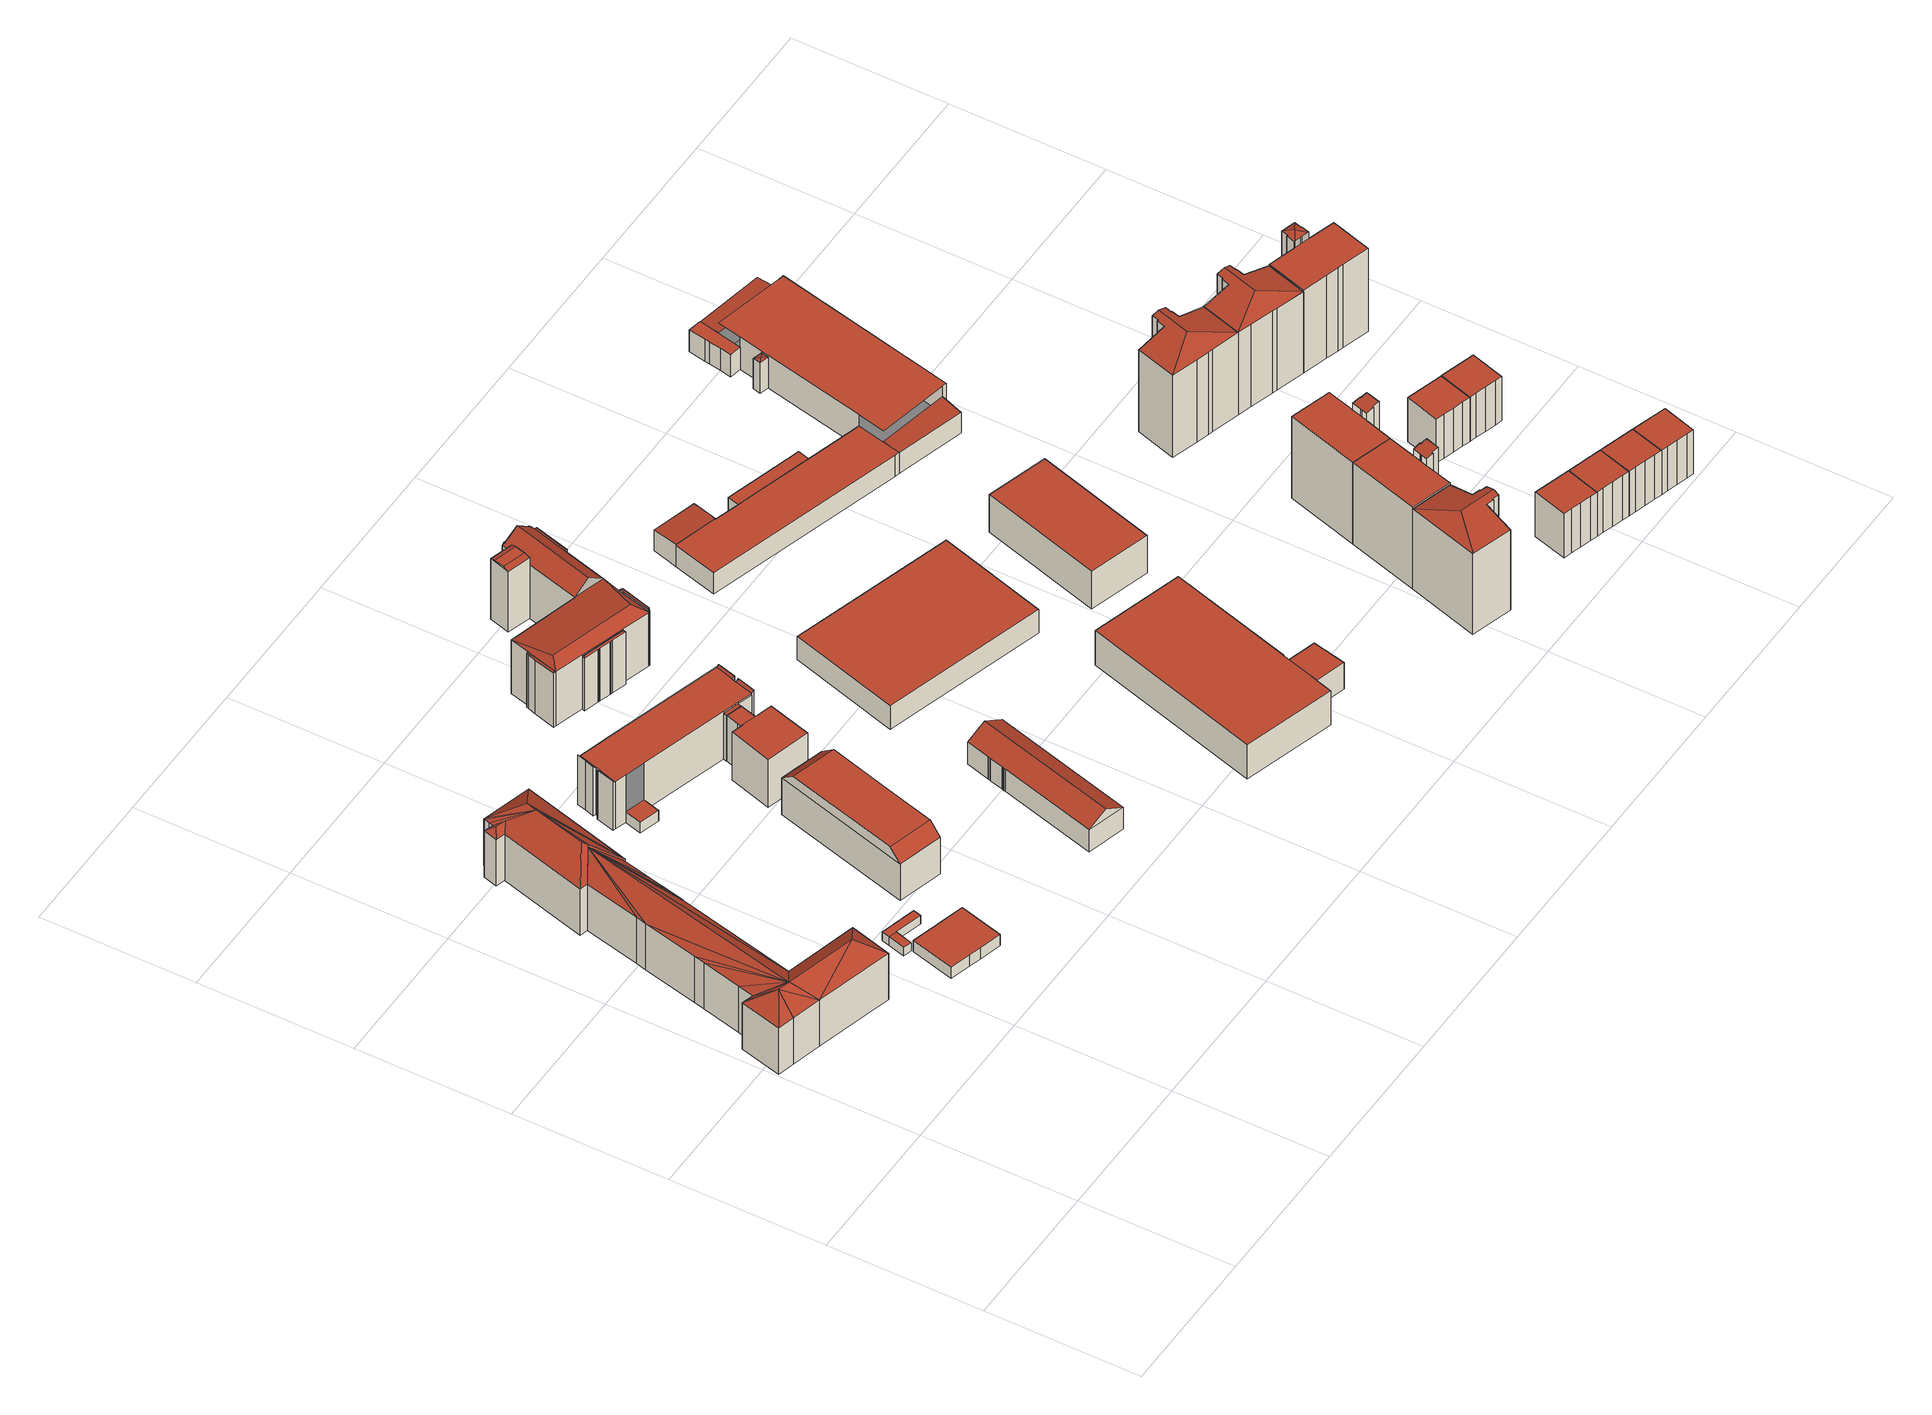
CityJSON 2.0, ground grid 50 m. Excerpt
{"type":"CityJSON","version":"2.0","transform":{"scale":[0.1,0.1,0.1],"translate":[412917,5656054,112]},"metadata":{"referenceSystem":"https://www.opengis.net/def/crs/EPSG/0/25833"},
"CityObjects":{
"building1":{"type":"Building","attributes":{"Dachtyp_tdc":"tdcFreeFormRoof","Gemeindeschluessel":14612000,"Dachneigung":36.26,"QualitaetDacherkennung":82,"Geometrietyp2DReferenz":"3000","measuredHeight":23.8,"function":"31001_9998","roofType":"5000"},"geometry":[{"type":"Solid","lod":"2","boundaries":[[[[0,1,2,3]],[[1,4,5,2]],[[4,6,7,5]],[[6,8,9,7]],[[8,10,11,9]],[[10,12,13,11]],[[12,14,15,13]],[[14,16,17,15]],[[16,18,19,17]],[[18,20,21,19]],[[20,22,23,21]],[[22,24,25,23]],[[24,26,27,25]],[[26,28,29,27]],[[28,30,31,29]],[[30,32,33,31]],[[32,34,35,33]],[[34,36,37,35]],[[36,38,39,37]],[[38,40,41,39]],[[40,42,43,41]],[[42,44,45,43]],[[44,46,47,45]],[[46,48,49,47]],[[48,50,51,49]],[[50,52,53,51]],[[52,54,55,53]],[[54,56,57,55]],[[56,58,59,57]],[[58,60,61,59]],[[60,62,63,61]],[[62,0,3,63]],[[64,65,66]],[[62,65,64]],[[60,65,62]],[[65,60,58]],[[67,68,69,65,58,56]],[[67,56,54]],[[68,67,54,52]],[[70,69,68,52,50]],[[71,70,50,48]],[[48,72,71]],[[46,72,48]],[[44,72,46]],[[44,73,72]],[[73,44,42]],[[40,73,42]],[[38,73,40]],[[73,36,74]],[[36,73,38]],[[36,75,74]],[[34,75,36]],[[75,34,32]],[[75,32,30]],[[76,26,24]],[[74,26,76]],[[75,26,74]],[[75,28,26]],[[28,75,30]],[[76,24,22]],[[73,74,76,22,20]],[[72,12,10]],[[72,14,12]],[[72,16,14]],[[72,18,16]],[[72,20,18]],[[20,72,73]],[[71,72,10,8]],[[69,70,71]],[[1,6,4]],[[66,6,1]],[[66,8,6]],[[65,8,66]],[[69,8,65]],[[71,8,69]],[[64,66,1,0]],[[64,0,62]],[[3,2,5,7,9,11,13,15,17,19,21,23,25,27,29,31,33,35,37,39,41,43,45,47,49,51,53,55,57,59,61,63]]]],"semantics":{"surfaces":[{"type":"WallSurface"},{"type":"RoofSurface"},{"type":"GroundSurface"}],"values":[[0,0,0,0,0,0,0,0,0,0,0,0,0,0,0,0,0,0,0,0,0,0,0,0,0,0,0,0,0,0,0,0,1,1,1,1,1,1,1,1,1,1,1,1,1,1,1,1,1,1,1,1,1,1,1,1,1,1,1,1,1,1,1,1,1,1,1,1,1,1,1,1,1,1,1,1,1,2]]}}]},
"building2":{"type":"Building","attributes":{"name":"Jugendhaus Eule","Dachtyp_tdc":"tdcPolyFlatRoof","Gemeindeschluessel":14612000,"Dachneigung":0,"QualitaetDacherkennung":78,"Geometrietyp2DReferenz":"3000","measuredHeight":4.14,"function":"31001_2090","roofType":"1000"},"geometry":[{"type":"Solid","lod":"2","boundaries":[[[[77,78,79,80]],[[78,81,82,79]],[[81,83,84,82]],[[83,85,86,84]],[[85,87,88,86]],[[87,77,80,88]],[[87,85,83,81,78,77]],[[80,79,82,84,86,88]]]],"semantics":{"surfaces":[{"type":"WallSurface"},{"type":"RoofSurface"},{"type":"GroundSurface"}],"values":[[0,0,0,0,0,0,1,2]]}}]},
"building3":{"type":"Building","attributes":{"Gemeindeschluessel":14612000,"Geometrietyp2DReferenz":"3000","function":"31001_9998","roofType":"9999"},"children":["building3-1","building3-2"]},
"building3-1":{"type":"BuildingPart","attributes":{"Dachtyp_tdc":"tdcPolyFlatRoof","Dachneigung":0,"QualitaetDacherkennung":79,"Geometrietyp2DReferenz":"3000","measuredHeight":3.23,"roofType":"1000"},"parents":["building3"],"geometry":[{"type":"MultiSurface","lod":"2","boundaries":[[[89,90,91,92]],[[93,94,95,96]],[[94,89,92,95]],[[94,93,90,89]],[[92,91,96,95]]],"semantics":{"surfaces":[{"type":"WallSurface"},{"type":"RoofSurface"},{"type":"GroundSurface"}],"values":[0,0,0,1,2]}}]},
"building3-2":{"type":"BuildingPart","attributes":{"Dachtyp_tdc":"tdcPolyFlatRoof","Dachneigung":0,"QualitaetDacherkennung":60,"Geometrietyp2DReferenz":"3000","measuredHeight":3.3,"roofType":"1000"},"parents":["building3"],"geometry":[{"type":"MultiSurface","lod":"2","boundaries":[[[97,98,99,91,90]],[[98,100,101,99]],[[100,102,103,101]],[[102,104,93,96,103]],[[104,102,100,98,97]],[[91,99,101,103,96]]],"semantics":{"surfaces":[{"type":"WallSurface"},{"type":"RoofSurface"},{"type":"GroundSurface"}],"values":[0,0,0,0,1,2]}}]},
"building4":{"type":"Building","attributes":{"Dachtyp_tdc":"tdcCutGableRoof","Gemeindeschluessel":14612000,"Dachneigung":0.252,"QualitaetDacherkennung":53,"Geometrietyp2DReferenz":"3000","measuredHeight":17.77,"function":"31001_9998","roofType":"9999"},"geometry":[{"type":"Solid","lod":"2","boundaries":[[[[105,106,107,108]],[[106,109,110,107]],[[109,111,112,110]],[[111,113,114,112]],[[113,115,116,114]],[[115,105,108,116]],[[117,118,119,120]],[[111,109,106,121,122,113]],[[123,119,118,124,122,121]],[[105,120,119,123,121,106]],[[115,117,120,105]],[[113,122,124,118,117,115]],[[108,107,110,112,114,116]]]],"semantics":{"surfaces":[{"type":"WallSurface"},{"type":"RoofSurface"},{"type":"GroundSurface"}],"values":[[0,0,0,0,0,0,1,1,1,0,0,0,2]]}}]},
"building5":{"type":"Building","attributes":{"Gemeindeschluessel":14612000,"Geometrietyp2DReferenz":"3000","function":"31001_9998","roofType":"9999"},"children":["building5-1","building5-2","building5-3","building5-4","building5-5","building5-6","building5-7"]},
"building5-1":{"type":"BuildingPart","attributes":{"Dachtyp_tdc":"tdcPolyFlatRoof","Dachneigung":0,"QualitaetDacherkennung":44,"Geometrietyp2DReferenz":"3000","measuredHeight":17.29,"roofType":"1000"},"parents":["building5"],"geometry":[{"type":"MultiSurface","lod":"2","boundaries":[[[125,126,127,128]],[[126,129,130,127]],[[129,131,132,130]],[[131,133,134,132]],[[131,129,126,125,126,133]],[[134,127,128,127,130,132]]],"semantics":{"surfaces":[{"type":"WallSurface"},{"type":"RoofSurface"},{"type":"GroundSurface"}],"values":[0,0,0,0,1,2]}}]},
"building5-2":{"type":"BuildingPart","attributes":{"Dachtyp_tdc":"tdcPolyFlatRoof","Dachneigung":46.1,"QualitaetDacherkennung":52,"Geometrietyp2DReferenz":"3000","measuredHeight":18.72,"roofType":"2100"},"parents":["building5"],"geometry":[{"type":"MultiSurface","lod":"2","boundaries":[[[135,136,137,138]],[[139,140,141,142]],[[140,135,138,141]],[[140,139,136,135]],[[138,137,142,141]]],"semantics":{"surfaces":[{"type":"WallSurface"},{"type":"RoofSurface"},{"type":"GroundSurface"}],"values":[0,0,0,1,2]}}]},
"building5-3":{"type":"BuildingPart","attributes":{"Dachtyp_tdc":"tdcPolyFlatRoof","Dachneigung":0,"QualitaetDacherkennung":67,"Geometrietyp2DReferenz":"3000","measuredHeight":18.02,"roofType":"1000"},"parents":["building5"],"geometry":[{"type":"MultiSurface","lod":"2","boundaries":[[[143,134,133]],[[143,144,145,146,134]],[[147,148,139,142,149,150]],[[151,152,153,154,137,136]],[[155,156,157,158,159]],[[156,160,161,157]],[[160,162,163,164,161]],[[165,166,167,168,169,170]],[[171,166,165,162,160,156,155,152,151,148,147,144,143]],[[134,146,149,142,137,154,158,157,161,164,169,168,128,127]]],"semantics":{"surfaces":[{"type":"WallSurface"},{"type":"RoofSurface"},{"type":"GroundSurface"}],"values":[0,0,0,0,0,0,0,0,1,2]}}]},
"building5-4":{"type":"BuildingPart","attributes":{"Dachtyp_tdc":"tdcPolyFlatRoof","Dachneigung":0,"QualitaetDacherkennung":49,"Geometrietyp2DReferenz":"3000","measuredHeight":4.01,"roofType":"1000"},"parents":["building5"],"geometry":[{"type":"MultiSurface","lod":"2","boundaries":[[[145,172,173,146]],[[172,174,175,173]],[[174,150,149,175]],[[150,174,172,145]],[[146,173,175,149]]],"semantics":{"surfaces":[{"type":"WallSurface"},{"type":"RoofSurface"},{"type":"GroundSurface"}],"values":[0,0,0,1,2]}}]},
"building5-5":{"type":"BuildingPart","attributes":{"Dachtyp_tdc":"tdcPolyFlatRoof","Dachneigung":37.37,"QualitaetDacherkennung":48,"Geometrietyp2DReferenz":"3000","measuredHeight":18.63,"roofType":"2100"},"parents":["building5"],"geometry":[{"type":"MultiSurface","lod":"2","boundaries":[[[163,176,177,164]],[[176,178,179,177]],[[178,170,169,179]],[[170,178,176,163]],[[164,177,179,169]]],"semantics":{"surfaces":[{"type":"WallSurface"},{"type":"RoofSurface"},{"type":"GroundSurface"}],"values":[0,0,0,1,2]}}]},
"building5-6":{"type":"BuildingPart","attributes":{"Dachtyp_tdc":"tdcPolyFlatRoof","Dachneigung":44.72,"QualitaetDacherkennung":57,"Geometrietyp2DReferenz":"3000","measuredHeight":18.71,"roofType":"2100"},"parents":["building5"],"geometry":[{"type":"MultiSurface","lod":"2","boundaries":[[[167,180,181,168]],[[180,182,183,181]],[[182,184,128,183]],[[184,182,180,167]],[[168,181,183,128]]],"semantics":{"surfaces":[{"type":"WallSurface"},{"type":"RoofSurface"},{"type":"GroundSurface"}],"values":[0,0,0,1,2]}}]},
"building5-7":{"type":"BuildingPart","attributes":{"Dachtyp_tdc":"tdcPolyFlatRoof","Dachneigung":45.03,"QualitaetDacherkennung":53,"Geometrietyp2DReferenz":"3000","measuredHeight":18.71,"roofType":"2100"},"parents":["building5"],"geometry":[{"type":"MultiSurface","lod":"2","boundaries":[[[153,185,186,154]],[[185,187,188,186]],[[187,189,190,188]],[[189,191,192,190]],[[191,159,158,192]],[[159,191,189,187,185,153]],[[154,186,188,190,192,158]]],"semantics":{"surfaces":[{"type":"WallSurface"},{"type":"RoofSurface"},{"type":"GroundSurface"}],"values":[0,0,0,0,0,1,2]}}]},
"building6":{"type":"Building","attributes":{"Gemeindeschluessel":14612000,"Geometrietyp2DReferenz":"3000","function":"31001_9998","roofType":"9999"},"children":["building6-1","building6-2"]},
"building6-1":{"type":"BuildingPart","attributes":{"Dachtyp_tdc":"tdcPolyFlatRoof","Dachneigung":0,"QualitaetDacherkennung":53,"Geometrietyp2DReferenz":"3000","measuredHeight":17.25,"roofType":"1000"},"parents":["building6"],"geometry":[{"type":"MultiSurface","lod":"2","boundaries":[[[193,194,195,196]],[[194,197,198,195]],[[197,199,200,198]],[[199,201,202,200]],[[201,203,204,202]],[[203,201,199,197,194,193]],[[196,195,198,200,202,204]]],"semantics":{"surfaces":[{"type":"WallSurface"},{"type":"RoofSurface"},{"type":"GroundSurface"}],"values":[0,0,0,0,0,1,2]}}]},
"building6-2":{"type":"BuildingPart","attributes":{"Dachtyp_tdc":"tdcPolyFlatRoof","Dachneigung":0,"QualitaetDacherkennung":79,"Geometrietyp2DReferenz":"3000","measuredHeight":18.18,"roofType":"1000"},"parents":["building6"],"geometry":[{"type":"MultiSurface","lod":"2","boundaries":[[[205,206,207,208]],[[206,209,210,207]],[[209,211,212,210]],[[211,213,193,196,212]],[[214,204,203]],[[214,215,216,204]],[[215,205,208,216]],[[215,214,213,211,209,206,205]],[[208,207,210,212,196,204,216]]],"semantics":{"surfaces":[{"type":"WallSurface"},{"type":"RoofSurface"},{"type":"GroundSurface"}],"values":[0,0,0,0,0,0,0,1,2]}}]},
"building7":{"type":"Building","attributes":{"Dachtyp_tdc":"tdcFreeFormRoof","Gemeindeschluessel":14612000,"Dachneigung":30.25,"QualitaetDacherkennung":96,"Geometrietyp2DReferenz":"3000","measuredHeight":12.12,"function":"31001_9998","roofType":"5000"},"geometry":[{"type":"Solid","lod":"2","boundaries":[[[[217,218,219,220]],[[218,221,222,219]],[[221,223,224,222]],[[223,225,226,224]],[[225,227,228,226]],[[227,229,230,228]],[[229,231,232,230]],[[231,233,234,232]],[[233,235,236,234]],[[235,237,238,236]],[[237,239,240,238]],[[239,241,242,240]],[[241,243,244,242]],[[243,217,220,244]],[[243,241,245,246]],[[245,239,237,235,233,231,229,227,225,223,221,218,217,246]],[[217,243,246]],[[241,239,245]],[[220,219,222,224,226,228,230,232,234,236,238,240,242,244]]]],"semantics":{"surfaces":[{"type":"WallSurface"},{"type":"RoofSurface"},{"type":"GroundSurface"}],"values":[[0,0,0,0,0,0,0,0,0,0,0,0,0,0,1,1,0,0,2]]}}]},
"building8":{"type":"Building","attributes":{"name":"Technische Universität Dresden","Gemeindeschluessel":14612000,"Geometrietyp2DReferenz":"3000","function":"31001_3023","roofType":"9999"},"children":["building8-1","building8-2","building8-3","building8-4","building8-5","building8-6","building8-7"]},
"building8-1":{"type":"BuildingPart","attributes":{"Dachtyp_tdc":"tdcPolyFlatRoof","Dachneigung":25.49,"QualitaetDacherkennung":63,"Geometrietyp2DReferenz":"3000","measuredHeight":20.97,"roofType":"2100"},"parents":["building8"],"geometry":[{"type":"MultiSurface","lod":"2","boundaries":[[[247,248,249,250,251]],[[248,252,253,249]],[[252,254,255,253]],[[254,256,257,255]],[[256,258,259,257]],[[258,260,261,262,259]],[[260,258,256,254,252,248,247]],[[250,249,253,255,257,259,262]]],"semantics":{"surfaces":[{"type":"WallSurface"},{"type":"RoofSurface"},{"type":"GroundSurface"}],"values":[0,0,0,0,0,0,1,2]}}]},
"building8-2":{"type":"BuildingPart","attributes":{"Dachtyp_tdc":"tdcFreeFormRoof","Dachneigung":58.9,"QualitaetDacherkennung":57,"Geometrietyp2DReferenz":"3000","measuredHeight":21.09,"roofType":"5000"},"parents":["building8"],"geometry":[{"type":"MultiSurface","lod":"2","boundaries":[[[263,264,265,266]],[[264,267,268,265]],[[267,269,270,268]],[[271,272,273,274]],[[272,263,266,273]],[[269,267,275]],[[267,264,263,272,276,275]],[[272,271,276]],[[271,277,269,275,276]],[[266,265,268,270,274,273]]],"semantics":{"surfaces":[{"type":"WallSurface"},{"type":"RoofSurface"},{"type":"GroundSurface"}],"values":[0,0,0,0,0,1,1,1,1,2]}}]},
"building8-3":{"type":"BuildingPart","attributes":{"Dachtyp_tdc":"tdcCutGableRoof","Dachneigung":0.73,"QualitaetDacherkennung":58,"Geometrietyp2DReferenz":"3000","measuredHeight":23.61,"roofType":"9999"},"parents":["building8"],"geometry":[{"type":"MultiSurface","lod":"2","boundaries":[[[278,279,280,281,282]],[[279,283,284,280]],[[283,285,286,287,284]],[[279,278,288,289]],[[283,279,289,290]],[[285,283,290,291]],[[278,285,291,288]],[[290,289,288,291]],[[281,280,284,287]]],"semantics":{"surfaces":[{"type":"WallSurface"},{"type":"RoofSurface"},{"type":"GroundSurface"}],"values":[0,0,0,1,0,1,0,1,2]}}]},
"building8-4":{"type":"BuildingPart","attributes":{"Dachtyp_tdc":"tdcFreeFormRoof","Dachneigung":36.24,"QualitaetDacherkennung":21,"Geometrietyp2DReferenz":"3000","measuredHeight":20.46,"roofType":"5000"},"parents":["building8"],"geometry":[{"type":"MultiSurface","lod":"2","boundaries":[[[292,293,294,295]],[[293,296,297,294]],[[296,298,299,297]],[[300,298,296]],[[301,300,296,293]],[[301,293,292]],[[300,301,292,298]],[[295,294,297,299]]],"semantics":{"surfaces":[{"type":"WallSurface"},{"type":"RoofSurface"},{"type":"GroundSurface"}],"values":[0,0,0,1,1,1,1,2]}}]},
"building8-5":{"type":"BuildingPart","attributes":{"Dachtyp_tdc":"tdcHipRoof","Dachneigung":10.26,"QualitaetDacherkennung":48,"Geometrietyp2DReferenz":"3000","measuredHeight":22.9,"roofType":"3200"},"parents":["building8"],"geometry":[{"type":"MultiSurface","lod":"2","boundaries":[[[261,302,303,304,262]],[[305,306,307]],[[305,308,271,274,306]],[[269,309,310,270]],[[309,311,312,310]],[[313,314,315]],[[309,269,277,308,316]],[[261,251,314,317]],[[308,305,302,261,317,316]],[[314,313,318,311,309,316,317]],[[250,262,304,306,274,270,310,312,319,315]],[[314,251,250,315]]],"semantics":{"surfaces":[{"type":"WallSurface"},{"type":"RoofSurface"},{"type":"GroundSurface"}],"values":[0,0,0,0,0,0,1,1,1,1,2,0]}}]},
"building8-6":{"type":"BuildingPart","attributes":{"Dachtyp_tdc":"tdcGableRoof","Dachneigung":37.34,"QualitaetDacherkennung":85,"Geometrietyp2DReferenz":"3000","measuredHeight":24.44,"roofType":"3100"},"parents":["building8"],"geometry":[{"type":"MultiSurface","lod":"2","boundaries":[[[286,320,321,287]],[[320,322,323,321]],[[322,324,325,323]],[[324,326,327,325]],[[326,328,329,327]],[[328,330,331,329]],[[330,332,333,331]],[[332,334,335,333]],[[334,336,292,295,335]],[[337,338,299,298]],[[338,314,313,315,299]],[[282,281,312,311]],[[339,314,338,337,336,334,332,330,328,326]],[[326,324,322,320,286,282,311,339]],[[287,321,323,325,327,329,331,333,335,295,299,315,319,312,281]]],"semantics":{"surfaces":[{"type":"WallSurface"},{"type":"RoofSurface"},{"type":"GroundSurface"}],"values":[0,0,0,0,0,0,0,0,0,0,0,0,1,1,2]}}]},
"building8-7":{"type":"BuildingPart","attributes":{"Dachtyp_tdc":"tdcFreeFormRoof","Dachneigung":36.51,"QualitaetDacherkennung":10,"Geometrietyp2DReferenz":"3000","measuredHeight":20.44,"roofType":"5000"},"parents":["building8"],"geometry":[{"type":"MultiSurface","lod":"2","boundaries":[[[340,341,342,343]],[[341,344,345,342]],[[344,346,347,345]],[[346,348,349,347]],[[348,350,351,349]],[[350,352,353,351]],[[352,307,306,353]],[[303,354,355,304]],[[354,340,343,355]],[[307,352,356]],[[352,350,348,346,344,341,340,354,357,356]],[[354,303,357]],[[303,307,356,357]],[[343,342,345,347,349,351,353,306,304,355]]],"semantics":{"surfaces":[{"type":"WallSurface"},{"type":"RoofSurface"},{"type":"GroundSurface"}],"values":[0,0,0,0,0,0,0,0,0,1,1,1,1,2]}}]},
"building9":{"type":"Building","attributes":{"name":"Technische Universität Dresden","Dachtyp_tdc":"tdcPolyFlatRoof","Gemeindeschluessel":14612000,"Dachneigung":0,"QualitaetDacherkennung":45,"Geometrietyp2DReferenz":"3000","measuredHeight":8.81,"function":"31001_3023","roofType":"1000"},"geometry":[{"type":"Solid","lod":"2","boundaries":[[[[358,359,360,361]],[[359,362,363,360]],[[362,364,365,363]],[[364,358,361,365]],[[364,362,359,358]],[[361,360,363,365]]]],"semantics":{"surfaces":[{"type":"WallSurface"},{"type":"RoofSurface"},{"type":"GroundSurface"}],"values":[[0,0,0,0,1,2]]}}]},
"building10":{"type":"Building","attributes":{"Gemeindeschluessel":14612000,"Geometrietyp2DReferenz":"3000","function":"31001_2000","roofType":"9999"},"children":["building10-1","building10-2"]},
"building10-1":{"type":"BuildingPart","attributes":{"Dachtyp_tdc":"tdcPolyFlatRoof","Dachneigung":0,"QualitaetDacherkennung":69,"Geometrietyp2DReferenz":"3000","measuredHeight":13.03,"roofType":"1000"},"parents":["building10"],"geometry":[{"type":"MultiSurface","lod":"2","boundaries":[[[366,367,368]],[[366,369,370,367]],[[369,371,372,370]],[[371,373,374,372]],[[373,375,376,374]],[[375,377,378,376]],[[377,379,380,381,378]],[[377,375,373,371,369,366,379]],[[381,367,370,372,374,376,378]]],"semantics":{"surfaces":[{"type":"WallSurface"},{"type":"RoofSurface"},{"type":"GroundSurface"}],"values":[0,0,0,0,0,0,0,1,2]}}]},
"building10-2":{"type":"BuildingPart","attributes":{"Dachtyp_tdc":"tdcPolyFlatRoof","Dachneigung":0,"QualitaetDacherkennung":53,"Geometrietyp2DReferenz":"3000","measuredHeight":10.04,"roofType":"1000"},"parents":["building10"],"geometry":[{"type":"MultiSurface","lod":"2","boundaries":[[[380,382,378,381]],[[382,383,384,378]],[[383,385,386,384]],[[385,368,367,386]],[[368,385,383,382,380]],[[381,378,384,386,367]]],"semantics":{"surfaces":[{"type":"WallSurface"},{"type":"RoofSurface"},{"type":"GroundSurface"}],"values":[0,0,0,0,1,2]}}]},
"building11":{"type":"Building","attributes":{"name":"Technische Universität Dresden","Dachtyp_tdc":"tdcPolyFlatRoof","Gemeindeschluessel":14612000,"Dachneigung":0,"QualitaetDacherkennung":71,"Geometrietyp2DReferenz":"3000","measuredHeight":14.2,"function":"31001_3023","roofType":"1000"},"geometry":[{"type":"Solid","lod":"2","boundaries":[[[[387,388,389,390]],[[388,391,392,389]],[[391,393,394,392]],[[393,387,390,394]],[[393,391,388,387]],[[390,389,392,394]]]],"semantics":{"surfaces":[{"type":"WallSurface"},{"type":"RoofSurface"},{"type":"GroundSurface"}],"values":[[0,0,0,0,1,2]]}}]},
"building12":{"type":"Building","attributes":{"name":"Technische Universität Dresden","Dachtyp_tdc":"tdcPolyFlatRoof","Gemeindeschluessel":14612000,"Dachneigung":0,"QualitaetDacherkennung":69,"Geometrietyp2DReferenz":"3000","measuredHeight":4.77,"function":"31001_3023","roofType":"1000"},"geometry":[{"type":"Solid","lod":"2","boundaries":[[[[395,396,397,398]],[[396,399,400,397]],[[399,401,402,400]],[[401,395,398,402]],[[401,399,396,395]],[[398,397,400,402]]]],"semantics":{"surfaces":[{"type":"WallSurface"},{"type":"RoofSurface"},{"type":"GroundSurface"}],"values":[[0,0,0,0,1,2]]}}]},
"building13":{"type":"Building","attributes":{"Dachtyp_tdc":"tdcFreeFormRoof","Gemeindeschluessel":14612000,"Dachneigung":16.42,"QualitaetDacherkennung":18,"Geometrietyp2DReferenz":"3000","measuredHeight":33.97,"function":"31001_9998","roofType":"5000"},"geometry":[{"type":"Solid","lod":"2","boundaries":[[[[403,404,405,406]],[[404,407,408,405]],[[407,409,410,408]],[[409,411,412,410]],[[411,413,414,412]],[[413,415,416,414]],[[415,417,418,416]],[[417,419,420,418]],[[419,421,422,420]],[[421,423,424,422]],[[423,425,426,424]],[[425,427,428,426]],[[427,403,406,428]],[[429,430,425,423]],[[419,417,415,413,431,430,429,421]],[[431,411,409,407,404,403,427,425,430]],[[423,421,429]],[[413,411,431]],[[406,405,408,410,412,414,416,418,420,422,424,426,428]]]],"semantics":{"surfaces":[{"type":"WallSurface"},{"type":"RoofSurface"},{"type":"GroundSurface"}],"values":[[0,0,0,0,0,0,0,0,0,0,0,0,0,1,1,1,0,0,2]]}}]},
"building14":{"type":"Building","attributes":{"name":"Technische Universität Dresden","Gemeindeschluessel":14612000,"Geometrietyp2DReferenz":"3000","function":"31001_3023","roofType":"9999"},"children":["building14-1","building14-2","building14-3","building14-4","building14-5","building14-6","building14-7"]},
"building14-1":{"type":"BuildingPart","attributes":{"Dachtyp_tdc":"tdcPolyFlatRoof","Dachneigung":0,"QualitaetDacherkennung":42,"Geometrietyp2DReferenz":"3000","measuredHeight":8.36,"roofType":"1000"},"parents":["building14"],"geometry":[{"type":"MultiSurface","lod":"2","boundaries":[[[432,433,434,435]],[[433,436,437,434]],[[436,438,439,437]],[[438,440,441,439]],[[440,442,443,441]],[[442,444,445,446,443]],[[447,432,435,448]],[[447,449,450,444,442,440,438,436,433,432]],[[435,434,437,439,441,443,446,451,448]]],"semantics":{"surfaces":[{"type":"WallSurface"},{"type":"RoofSurface"},{"type":"GroundSurface"}],"values":[0,0,0,0,0,0,0,1,2]}}]},
"building14-2":{"type":"BuildingPart","attributes":{"Dachtyp_tdc":"tdcPolyFlatRoof","Dachneigung":2.64,"QualitaetDacherkennung":67,"Geometrietyp2DReferenz":"3000","measuredHeight":8.21,"roofType":"2100"},"parents":["building14"],"geometry":[{"type":"MultiSurface","lod":"2","boundaries":[[[452,453,454,455]],[[453,456,457,458,454]],[[456,453,452,459,460,461,462]],[[463,464,465,466,455,454,458]],[[462,461,464,463,467]],[[461,460,465,464]],[[460,459,466,465]],[[459,452,455,466]]],"semantics":{"surfaces":[{"type":"WallSurface"},{"type":"RoofSurface"},{"type":"GroundSurface"}],"values":[0,0,1,2,0,0,0,0]}}]},
"building14-3":{"type":"BuildingPart","attributes":{"Dachtyp_tdc":"tdcFreeFormRoof","Dachneigung":11.02,"QualitaetDacherkennung":28,"Geometrietyp2DReferenz":"3000","measuredHeight":11.8,"roofType":"5000"},"parents":["building14"],"geometry":[{"type":"MultiSurface","lod":"2","boundaries":[[[468,469,470,471]],[[469,472,473,470]],[[472,474,475,473]],[[476,477,474,472]],[[476,472,469]],[[477,476,469,468]],[[477,468,474]],[[471,470,473,475]]],"semantics":{"surfaces":[{"type":"WallSurface"},{"type":"RoofSurface"},{"type":"GroundSurface"}],"values":[0,0,0,1,1,1,1,2]}}]},
"building14-4":{"type":"BuildingPart","attributes":{"Dachtyp_tdc":"tdcPolyFlatRoof","Dachneigung":0,"QualitaetDacherkennung":26,"Geometrietyp2DReferenz":"3000","measuredHeight":12.31,"roofType":"1000"},"parents":["building14"],"geometry":[{"type":"MultiSurface","lod":"2","boundaries":[[[478,475,474]],[[478,479,447,448,475]],[[480,481,482,483,484]],[[481,485,486,482]],[[485,487,488,489,486]],[[490,491,492]],[[490,493,471,491]],[[493,468,471]],[[493,490,494,487,485,481,480,495,479,478]],[[475,448,451,483,482,486,489,496,491,471]]],"semantics":{"surfaces":[{"type":"WallSurface"},{"type":"RoofSurface"},{"type":"GroundSurface"}],"values":[0,0,0,0,0,0,0,0,1,2]}}]},
"building14-5":{"type":"BuildingPart","attributes":{"Dachtyp_tdc":"tdcPolyFlatRoof","Dachneigung":5.4,"QualitaetDacherkennung":64,"Geometrietyp2DReferenz":"3000","measuredHeight":8.75,"roofType":"2100"},"parents":["building14"],"geometry":[{"type":"MultiSurface","lod":"2","boundaries":[[[445,450,497,484,498]],[[499,483,451,446]],[[498,484,483,499]],[[445,498,499,446]]],"semantics":{"surfaces":[{"type":"RoofSurface"},{"type":"GroundSurface"},{"type":"WallSurface"}],"values":[0,1,2,2]}}]},
"building14-6":{"type":"BuildingPart","attributes":{"Dachtyp_tdc":"tdcPolyFlatRoof","Dachneigung":0,"QualitaetDacherkennung":56,"Geometrietyp2DReferenz":"3000","measuredHeight":8.06,"roofType":"1000"},"parents":["building14"],"geometry":[{"type":"MultiSurface","lod":"2","boundaries":[[[457,500,501,458]],[[500,502,503,501]],[[502,504,505,503]],[[504,506,507,505]],[[506,508,509,507]],[[508,492,491,509]],[[510,511,512,513,514]],[[511,515,516,512]],[[515,467,463,516]],[[515,511,510,517,518,492,508,506,504,502,500,457,467]],[[463,458,501,503,505,507,509,491,496,513,512,516]]],"semantics":{"surfaces":[{"type":"WallSurface"},{"type":"RoofSurface"},{"type":"GroundSurface"}],"values":[0,0,0,0,0,0,0,0,0,1,2]}}]},
"building14-7":{"type":"BuildingPart","attributes":{"Dachtyp_tdc":"tdcPolyFlatRoof","Dachneigung":3.75,"QualitaetDacherkennung":69,"Geometrietyp2DReferenz":"3000","measuredHeight":8.31,"roofType":"2100"},"parents":["building14"],"geometry":[{"type":"MultiSurface","lod":"2","boundaries":[[[519,514,513,520]],[[488,519,520,489]],[[488,521,517,514,519]],[[520,513,496,489]]],"semantics":{"surfaces":[{"type":"WallSurface"},{"type":"RoofSurface"},{"type":"GroundSurface"}],"values":[0,0,1,2]}}]},
"building15":{"type":"Building","attributes":{"Gemeindeschluessel":14612000,"Geometrietyp2DReferenz":"3000","function":"31001_9998","roofType":"9999"},"children":["building15-1","building15-2"]},
"building15-1":{"type":"BuildingPart","attributes":{"Dachtyp_tdc":"tdcPolyFlatRoof","Dachneigung":0,"QualitaetDacherkennung":49,"Geometrietyp2DReferenz":"3000","measuredHeight":31.05,"roofType":"1000"},"parents":["building15"],"geometry":[{"type":"MultiSurface","lod":"2","boundaries":[[[522,523,426,428]],[[523,524,525,426]],[[524,526,527,525]],[[526,528,529,527]],[[526,524,523,522,530,528]],[[531,428,426,525,527,529]],[[530,522,428,531]]],"semantics":{"surfaces":[{"type":"WallSurface"},{"type":"RoofSurface"},{"type":"GroundSurface"}],"values":[0,0,0,0,1,2,0]}}]},
"building15-2":{"type":"BuildingPart","attributes":{"Dachtyp_tdc":"tdcPolyFlatRoof","Dachneigung":13.07,"QualitaetDacherkennung":61,"Geometrietyp2DReferenz":"3000","measuredHeight":34.7,"roofType":"2100"},"parents":["building15"],"geometry":[{"type":"MultiSurface","lod":"2","boundaries":[[[532,533,534,529]],[[533,535,536,534]],[[537,538,539,540]],[[538,541,542,539]],[[541,543,544,542]],[[543,545,546,544]],[[545,547,531,546]],[[547,530,531]],[[532,529,528]],[[547,545,543,541,538,537,535,533,532]],[[534,536,540,539,542,544,546,531,529]],[[535,537,540,536]]],"semantics":{"surfaces":[{"type":"WallSurface"},{"type":"RoofSurface"},{"type":"GroundSurface"}],"values":[0,0,0,0,0,0,0,0,0,1,2,0]}}]},
"building16":{"type":"Building","attributes":{"Gemeindeschluessel":14612000,"Geometrietyp2DReferenz":"3000","function":"31001_9998","roofType":"9999"},"children":["building16-1","building16-2"]},
"building16-1":{"type":"BuildingPart","attributes":{"Dachtyp_tdc":"tdcPolyFlatRoof","Dachneigung":11.59,"QualitaetDacherkennung":55,"Geometrietyp2DReferenz":"3000","measuredHeight":34.7,"roofType":"2100"},"parents":["building16"],"geometry":[{"type":"MultiSurface","lod":"2","boundaries":[[[548,549,550,551]],[[549,552,553,550]],[[552,554,555,556,553]],[[557,558,559,560,561]],[[558,562,563,559]],[[562,564,565,563]],[[564,566,567,565]],[[566,548,551,567]],[[566,564,562,558,557,554,552,549,548]],[[551,550,553,556,560,559,563,565,567]]],"semantics":{"surfaces":[{"type":"WallSurface"},{"type":"RoofSurface"},{"type":"GroundSurface"}],"values":[0,0,0,0,0,0,0,0,1,2]}}]},
"building16-2":{"type":"BuildingPart","attributes":{"Dachtyp_tdc":"tdcPolyFlatRoof","Dachneigung":0,"QualitaetDacherkennung":61,"Geometrietyp2DReferenz":"3000","measuredHeight":30.99,"roofType":"1000"},"parents":["building16"],"geometry":[{"type":"MultiSurface","lod":"2","boundaries":[[[555,526,527,556]],[[526,524,525,527]],[[524,568,569,525]],[[568,570,571,569]],[[568,524,526,555,561,570]],[[571,560,556,527,525,569]],[[570,561,560,571]]],"semantics":{"surfaces":[{"type":"WallSurface"},{"type":"RoofSurface"},{"type":"GroundSurface"}],"values":[0,0,0,0,1,2,0]}}]},
"building17":{"type":"Building","attributes":{"Dachtyp_tdc":"tdcPolyFlatRoof","Gemeindeschluessel":14612000,"Dachneigung":0,"QualitaetDacherkennung":60,"Geometrietyp2DReferenz":"3000","measuredHeight":16.81,"function":"31001_9998","roofType":"1000"},"geometry":[{"type":"Solid","lod":"2","boundaries":[[[[572,573,574,575]],[[573,576,577,574]],[[576,578,579,577]],[[578,580,581,579]],[[580,582,583,581]],[[582,584,585,583]],[[584,572,575,585]],[[584,582,580,578,576,573,572]],[[575,574,577,579,581,583,585]]]],"semantics":{"surfaces":[{"type":"WallSurface"},{"type":"RoofSurface"},{"type":"GroundSurface"}],"values":[[0,0,0,0,0,0,0,1,2]]}}]},
"building18":{"type":"Building","attributes":{"Dachtyp_tdc":"tdcPolyFlatRoof","Gemeindeschluessel":14612000,"Dachneigung":0,"QualitaetDacherkennung":62,"Geometrietyp2DReferenz":"3000","measuredHeight":16.79,"function":"31001_9998","roofType":"1000"},"geometry":[{"type":"Solid","lod":"2","boundaries":[[[[586,580,581,587]],[[580,578,579,581]],[[578,588,589,579]],[[588,590,591,589]],[[590,592,593,591]],[[592,594,595,593]],[[594,586,587,595]],[[594,592,590,588,578,580,586]],[[587,581,579,589,591,593,595]]]],"semantics":{"surfaces":[{"type":"WallSurface"},{"type":"RoofSurface"},{"type":"GroundSurface"}],"values":[[0,0,0,0,0,0,0,1,2]]}}]},
"building19":{"type":"Building","attributes":{"Dachtyp_tdc":"tdcFreeFormRoof","Gemeindeschluessel":14612000,"Dachneigung":14.43,"QualitaetDacherkennung":13,"Geometrietyp2DReferenz":"3000","measuredHeight":34.44,"function":"31001_9998","roofType":"5000"},"geometry":[{"type":"Solid","lod":"2","boundaries":[[[[596,597,598,599]],[[597,600,601,598]],[[600,602,603,601]],[[602,604,605,603]],[[604,606,607,605]],[[606,608,609,607]],[[608,610,611,609]],[[610,612,613,611]],[[612,614,615,613]],[[614,616,617,615]],[[616,618,619,617]],[[618,620,621,619]],[[620,622,623,621]],[[622,624,625,623]],[[624,626,627,625]],[[626,596,599,627]],[[597,596,628,604,602,600]],[[596,626,624,622,620,618,629,628]],[[629,616,614,612,610,608,606,604,628]],[[618,616,629]],[[599,598,601,603,605,607,609,611,613,615,617,619,621,623,625,627]]]],"semantics":{"surfaces":[{"type":"WallSurface"},{"type":"RoofSurface"},{"type":"GroundSurface"}],"values":[[0,0,0,0,0,0,0,0,0,0,0,0,0,0,0,0,1,1,1,0,2]]}}]},
"building20":{"type":"Building","attributes":{"Gemeindeschluessel":14612000,"Dachtyp_tdc":"tdcPolyFlatRoof","Dachneigung":0,"QualitaetDacherkennung":60,"Geometrietyp2DReferenz":"3000","measuredHeight":16.82,"function":"31001_9998","roofType":"1000"},"geometry":[{"type":"Solid","lod":"2","boundaries":[[[[630,590,591,631]],[[590,588,589,591]],[[588,632,633,589]],[[632,634,635,633]],[[634,636,637,635]],[[636,638,639,637]],[[638,630,631,639]],[[638,636,634,632,588,590,630]],[[631,591,589,633,635,637,639]]]],"semantics":{"surfaces":[{"type":"WallSurface"},{"type":"RoofSurface"},{"type":"GroundSurface"}],"values":[[0,0,0,0,0,0,0,1,2]]}}]},
"building21":{"type":"Building","attributes":{"Dachtyp_tdc":"tdcPolyFlatRoof","Gemeindeschluessel":14612000,"Dachneigung":0,"QualitaetDacherkennung":58,"Geometrietyp2DReferenz":"3000","measuredHeight":16.77,"function":"31001_9998","roofType":"1000"},"geometry":[{"type":"Solid","lod":"2","boundaries":[[[[640,641,642,643]],[[641,644,645,642]],[[644,646,647,645]],[[646,648,649,647]],[[648,650,651,649]],[[650,652,653,651]],[[652,640,643,653]],[[652,650,648,646,644,641,640]],[[643,642,645,647,649,651,653]]]],"semantics":{"surfaces":[{"type":"WallSurface"},{"type":"RoofSurface"},{"type":"GroundSurface"}],"values":[[0,0,0,0,0,0,0,1,2]]}}]},
"building22":{"type":"Building","attributes":{"Dachtyp_tdc":"tdcPolyFlatRoof","Gemeindeschluessel":14612000,"Dachneigung":0,"QualitaetDacherkennung":62,"Geometrietyp2DReferenz":"3000","measuredHeight":16.83,"function":"31001_9998","roofType":"1000"},"geometry":[{"type":"Solid","lod":"2","boundaries":[[[[654,634,635,655]],[[634,632,633,635]],[[632,656,657,633]],[[656,658,659,657]],[[658,660,661,659]],[[660,662,663,661]],[[662,654,655,663]],[[662,660,658,656,632,634,654]],[[655,635,633,657,659,661,663]]]],"semantics":{"surfaces":[{"type":"WallSurface"},{"type":"RoofSurface"},{"type":"GroundSurface"}],"values":[[0,0,0,0,0,0,0,1,2]]}}]},
"building23":{"type":"Building","attributes":{"Dachtyp_tdc":"tdcPolyFlatRoof","Gemeindeschluessel":14612000,"Dachneigung":0,"QualitaetDacherkennung":62,"Geometrietyp2DReferenz":"3000","measuredHeight":16.8,"function":"31001_9998","roofType":"1000"},"geometry":[{"type":"Solid","lod":"2","boundaries":[[[[664,665,649,666]],[[665,667,647,649]],[[667,668,669,647]],[[668,670,671,669]],[[670,672,673,671]],[[672,674,675,673]],[[674,664,666,675]],[[674,672,670,668,667,665,664]],[[666,649,647,669,671,673,675]]]],"semantics":{"surfaces":[{"type":"WallSurface"},{"type":"RoofSurface"},{"type":"GroundSurface"}],"values":[[0,0,0,0,0,0,0,1,2]]}}]},
"building24":{"type":"Building","attributes":{"Dachtyp_tdc":"tdcFreeFormRoof","Gemeindeschluessel":14612000,"Dachneigung":14.37,"QualitaetDacherkennung":13,"Geometrietyp2DReferenz":"3000","measuredHeight":34.55,"function":"31001_9998","roofType":"5000"},"geometry":[{"type":"Solid","lod":"2","boundaries":[[[[596,626,627,599]],[[626,676,677,627]],[[676,678,679,677]],[[678,680,681,679]],[[680,682,683,681]],[[682,684,685,683]],[[684,686,687,685]],[[686,688,689,687]],[[688,690,691,689]],[[690,692,693,691]],[[692,694,695,693]],[[694,696,697,695]],[[696,698,699,697]],[[698,700,701,699]],[[700,702,703,701]],[[702,596,599,703]],[[698,704,705,596,702,700]],[[704,696,694,692,690,688,686,706,705]],[[706,684,682,680,678,676,626,596,705]],[[698,696,704]],[[686,684,706]],[[599,627,677,679,681,683,685,687,689,691,693,695,697,699,701,703]]]],"semantics":{"surfaces":[{"type":"WallSurface"},{"type":"RoofSurface"},{"type":"GroundSurface"}],"values":[[0,0,0,0,0,0,0,0,0,0,0,0,0,0,0,0,1,1,1,0,0,2]]}}]},
"building25":{"type":"Building","attributes":{"Gemeindeschluessel":14612000,"Geometrietyp2DReferenz":"3000","function":"31001_9998","roofType":"9999"},"children":["building25-1","building25-2"]},
"building25-1":{"type":"BuildingPart","attributes":{"Dachtyp_tdc":"tdcFreeFormRoof","Dachneigung":16.85,"QualitaetDacherkennung":20,"Geometrietyp2DReferenz":"3000","measuredHeight":34.92,"roofType":"5000"},"parents":["building25"],"geometry":[{"type":"MultiSurface","lod":"2","boundaries":[[[707,708,709,710,711]],[[712,713,714,715,716]],[[713,717,718,714]],[[717,719,720,718]],[[719,721,722,720]],[[721,723,724,722]],[[723,725,726,724]],[[725,727,728,726]],[[727,707,711,728]],[[723,721,729]],[[721,719,717,713,712,730,731,729]],[[730,732,731]],[[732,708,707,727,725,723,729,731]],[[711,710,733,734,715,714,718,720,722,724,726,728]]],"semantics":{"surfaces":[{"type":"WallSurface"},{"type":"RoofSurface"},{"type":"GroundSurface"}],"values":[0,0,0,0,0,0,0,0,0,1,1,1,1,2]}}]},
"building25-2":{"type":"BuildingPart","attributes":{"Dachtyp_tdc":"tdcPolyFlatRoof","Dachneigung":0,"QualitaetDacherkennung":42,"Geometrietyp2DReferenz":"3000","measuredHeight":31.5,"roofType":"1000"},"parents":["building25"],"geometry":[{"type":"MultiSurface","lod":"2","boundaries":[[[735,716,715,695]],[[709,736,711,710]],[[736,737,738,711]],[[737,739,740,738]],[[739,741,742,740]],[[741,743,744,742]],[[743,745,746,744]],[[745,747,697,746]],[[747,735,695,697]],[[747,745,743,741,739,737,736,709,748,749,716,735]],[[695,715,734,733,710,711,738,740,742,744,746,697]]],"semantics":{"surfaces":[{"type":"WallSurface"},{"type":"RoofSurface"},{"type":"GroundSurface"}],"values":[0,0,0,0,0,0,0,0,0,1,2]}}]}
},
"vertices":[
[295,2062,181],[459,2017,181],[459,2017,6],[295,2062,6],[373,1705,181],[373,1705,6],[361,1662,181],[361,1662,6],[358,1650,181],[358,1650,6],[352,1651,181],[352,1651,6],[330,1555,181],[330,1555,6],[312,1477,181],[312,1477,6],[302,1436,181],[302,1436,6],[301,1431,181],[301,1431,6],[210,1043,181],[210,1043,6],[446,981,181],[446,981,6],[410,845,181],[410,845,6],[157,912,181],[157,912,6],[61,937,181],[61,937,6],[4,952,181],[4,952,6],[40,1088,181],[40,1088,6],[50,1086,181],[50,1086,6],[77,1078,181],[77,1078,6],[90,1130,181],[90,1130,6],[119,1257,181],[119,1257,6],[128,1292,181],[128,1292,6],[170,1472,181],[170,1472,6],[178,1506,181],[178,1506,6],[220,1688,181],[220,1688,6],[194,1695,181],[194,1695,6],[273,1982,181],[273,1982,6],[242,1990,181],[242,1990,6],[255,2036,181],[255,2036,6],[286,2027,181],[286,2027,6],[290,2041,181],[290,2041,6],[294,2058,181],[294,2058,6],[298,2057,184],[345,1924,243],[354,1958,243],[271,2007,199],[302,1998,199],[344,1924,243],[298,1754,244],[307,1739,235],[302,1736,232],[128,995,232],[130,992,233],[90,1002,233],[360,931,233],
[556,733,61],[594,876,61],[594,876,19],[556,733,19],[773,828,61],[773,828,19],[735,685,61],[735,685,19],[663,704,61],[663,704,19],[624,715,61],[624,715,19],
[565,889,51],[580,945,51],[580,945,19],[565,889,19],[608,938,51],[592,881,51],[592,881,19],[608,938,19],
[580,945,52],[587,971,52],[587,971,19],[703,940,52],[703,940,19],[696,914,52],[696,914,19],[608,938,52],
[754,1014,148],[878,1463,148],[878,1463,10],[754,1014,10],[921,1452,148],[921,1452,10],[946,1445,148],[946,1445,10],[1024,1423,148],[1024,1423,10],[900,973,148],[900,973,10],[900,973,149],[911,1012,186],[765,1052,186],[754,1014,149],[865,1419,187],[1012,1379,187],[767,1061,186],[954,1169,186],
[1085,1683,180],[1038,1697,180],[1038,1697,7],[1085,1683,7],[1034,1685,180],[1034,1685,7],[981,1700,180],[981,1700,7],[985,1712,180],[985,1712,7],
[607,1887,194],[616,1885,184],[616,1885,7],[607,1887,7],[598,1825,185],[590,1827,194],[590,1827,7],[598,1825,7],
[985,1712,187],[702,1795,187],[702,1795,47],[702,1795,7],[636,1814,187],[598,1825,187],[636,1814,7],[636,1814,47],[616,1885,187],[620,1899,187],[620,1899,185],[620,1899,7],[638,1960,187],[677,1948,187],[677,1948,7],[638,1960,7],[638,1960,184],[738,1931,187],[738,1931,7],[1124,1818,187],[1124,1818,186],[1124,1818,7],[1107,1758,187],[1102,1743,187],[1102,1743,185],[1102,1743,7],[1107,1758,7],[1107,1758,186],[1085,1683,187],
[686,1740,47],[686,1740,7],[620,1759,47],[620,1759,7],
[1132,1816,192],[1132,1816,7],[1115,1755,193],[1115,1755,7],
[1111,1741,194],[1111,1741,7],[1094,1681,194],[1094,1681,7],[1085,1683,185],
[611,1902,194],[611,1902,7],[621,1933,194],[621,1933,7],[629,1963,194],[629,1963,7],[635,1961,187],[635,1961,7],
[964,1640,181],[969,1657,181],[969,1657,8],[964,1640,8],[981,1700,181],[981,1700,8],[1034,1685,181],[1034,1685,8],[1022,1642,181],[1022,1642,8],[1017,1625,181],[1017,1625,8],
[1028,1470,190],[883,1510,190],[883,1510,8],[1028,1470,8],[926,1650,190],[926,1650,8],[964,1639,190],[964,1639,8],[964,1640,190],[1017,1625,190],[1068,1611,190],[1068,1611,8],
[1177,666,98],[1263,983,98],[1263,983,14],[1177,666,14],[1264,987,98],[1264,987,14],[1265,990,98],[1265,990,14],[1266,993,98],[1266,993,14],[1267,996,98],[1267,996,14],[1278,1039,98],[1278,1039,14],[1279,1041,98],[1279,1041,14],[1280,1043,98],[1280,1043,14],[1280,1046,98],[1280,1046,14],[1281,1048,98],[1281,1048,14],[1302,1127,98],[1302,1127,14],[1428,1092,97],[1428,1092,14],[1302,632,97],[1302,632,14],[1365,1110,135],[1239,649,135],
[1229,2187,211],[1240,2185,206],[1240,2185,2],[1229,2187,2],[1229,2187,204],[1212,2083,206],[1212,2083,2],[1209,2083,208],[1209,2083,2],[1200,2078,211],[1200,2078,2],[1200,2075,210],[1200,2075,2],[1199,2075,211],[1199,2075,204],[1199,2075,2],
[878,2247,204],[886,2272,206],[886,2272,2],[878,2247,2],[889,2280,206],[889,2280,2],[895,2279,206],[895,2279,2],[866,2174,206],[858,2176,206],[858,2176,2],[866,2174,2],[891,2277,211],[863,2179,212],[892,2267,206],
[1190,2450,232],[1114,2472,232],[1114,2472,2],[1190,2450,2],[1190,2450,205],[1134,2540,232],[1134,2540,2],[1209,2519,231],[1209,2519,205],[1209,2519,2],[1195,2469,238],[1120,2490,238],[1129,2524,237],[1204,2503,237],
[1319,2513,202],[1329,2511,202],[1329,2511,2],[1319,2513,2],[1298,2395,202],[1298,2395,2],[1287,2397,202],[1287,2397,2],[1294,2401,206],[1323,2507,206],
[1106,2103,205],[1106,2103,202],[1106,2103,2],[960,2146,206],[960,2146,2],[960,2146,202],[866,2174,207],[912,2343,205],[912,2343,2],[1144,2280,205],[1144,2280,2],[1247,2251,204],[1247,2251,205],[1247,2251,2],[895,2201,231],[1177,2121,231],[1194,2266,205],[1194,2266,2],
[1218,2554,205],[1218,2554,2],[1226,2552,211],[1226,2552,2],[1225,2550,211],[1225,2550,2],[1269,2537,246],[1269,2537,2],[1315,2524,210],[1315,2524,2],[1315,2527,210],[1315,2527,2],[1322,2525,204],[1322,2525,2],[1318,2514,205],[1318,2514,2],[1319,2513,204],[1287,2397,204],[1287,2397,205],[1194,2266,246],
[1055,2107,202],[1051,2108,202],[1051,2108,2],[1055,2107,2],[1048,2109,202],[1048,2109,2],[1011,2120,202],[1011,2120,2],[1008,2120,202],[1008,2120,2],[1005,2122,202],[1005,2122,2],[957,2136,202],[957,2136,2],[1103,2093,202],[1103,2093,2],[963,2139,206],[1099,2099,206],
[1317,1382,95],[1421,1739,95],[1421,1739,7],[1317,1382,7],[1953,1583,95],[1953,1583,7],[1849,1227,95],[1849,1227,7],
[1964,430,143],[1964,430,13],[1964,430,113],[1942,356,143],[1942,356,13],[1644,443,143],[1644,443,13],[1815,1028,143],[1815,1028,13],[2113,942,143],[2113,942,13],[1996,538,143],[1996,538,13],[1995,538,143],[1995,538,113],[1995,538,13],
[1996,538,113],[2106,506,113],[2106,506,13],[2082,397,113],[2082,397,13],
[2003,1151,149],[2118,1545,149],[2118,1545,7],[2003,1151,7],[2316,1487,149],[2316,1487,7],[2201,1093,149],[2201,1093,7],
[1811,2142,53],[1828,2201,53],[1828,2201,5],[1811,2142,5],[2082,2128,53],[2082,2128,5],[2064,2068,53],[2064,2068,5],
[2620,311,345],[2646,303,345],[2646,303,15],[2620,311,15],[2645,300,346],[2645,300,15],[2648,299,346],[2648,299,15],[2666,293,346],[2666,293,15],[2652,247,349],[2652,247,15],[2631,253,349],[2631,253,15],[2630,249,348],[2630,249,15],[2604,256,348],[2604,256,15],[2577,164,320],[2577,164,15],[2443,204,320],[2443,204,15],[2511,436,319],[2511,436,15],[2645,397,319],[2645,397,15],[2444,204,320],[2540,301,355],[2658,266,355],
[2280,2462,87],[2287,2498,87],[2287,2498,4],[2280,2462,4],[2293,2537,87],[2293,2537,4],[2294,2538,87],[2294,2538,4],[2296,2553,87],[2296,2553,4],[2306,2610,87],[2306,2610,4],[2350,2602,87],[2350,2602,84],[2350,2602,4],[2318,2455,87],[2318,2455,4],[2335,2534,87],[2342,2566,87],[2335,2534,4],
[1714,2183,85],[1713,2180,85],[1713,2180,4],[1714,2183,4],[1710,2171,86],[1710,2171,84],[1710,2171,4],[1715,2186,85],[1734,2253,82],[1590,2294,82],[1567,2212,86],[1567,2212,4],[1590,2294,4],[1734,2253,4],[1715,2186,4],[1567,2212,84],
[2295,2353,119],[2266,2360,119],[2266,2360,4],[2295,2353,4],[2272,2386,119],[2272,2386,4],[2301,2379,119],[2301,2379,4],[2282,2370,122],[2285,2369,122],
[2301,2379,127],[2318,2455,127],[2565,2481,127],[2584,2477,127],[2584,2477,4],[2565,2481,4],[2565,2481,91],[2451,1880,127],[2451,1880,4],[2436,1883,127],[2436,1883,87],[2436,1883,4],[2223,2022,127],[2223,2022,4],[2223,2022,84],[2295,2353,127],[2203,1931,127],[2335,2534,127],[2203,1931,4],
[2335,2534,90],[2580,2558,84],[2580,2558,4],
[1711,2171,84],[1711,2171,4],[1780,2150,84],[1780,2150,4],[1793,2146,84],[1793,2146,4],[1811,2142,84],[1811,2142,4],[2064,2068,84],[2064,2068,4],[2190,1874,84],[2176,1878,84],[2176,1878,4],[2190,1874,4],[2190,1874,83],[1527,2067,84],[1527,2067,4],[2195,1895,84],[2203,1931,84],
[2413,1810,82],[2413,1810,4],[2203,1931,87],
[2645,397,325],[2511,436,325],[2579,666,325],[2579,666,15],[2712,627,325],[2712,627,15],[2686,537,325],[2686,537,15],[2671,486,325],[2671,486,15],
[2686,537,351],[2709,531,357],[2709,531,15],[2708,527,357],[2708,527,15],[2711,527,357],[2729,521,362],[2729,521,15],[2711,527,15],[2716,477,362],[2716,477,15],[2695,483,357],[2695,483,15],[2693,479,357],[2693,479,15],[2671,486,351],
[2787,707,362],[2766,713,357],[2766,713,15],[2787,707,15],[2765,710,357],[2765,710,15],[2739,718,352],[2739,718,325],[2739,718,15],[2755,771,352],[2780,763,357],[2780,763,15],[2755,771,15],[2755,771,325],[2779,760,357],[2779,760,15],[2783,759,358],[2783,759,15],[2801,754,362],[2801,754,15],
[2648,901,325],[2648,901,15],[2781,862,325],[2781,862,15],
[2852,136,184],[2826,143,184],[2826,143,16],[2852,136,16],[2858,254,184],[2858,254,16],[2977,219,184],[2977,219,16],[2944,108,184],[2944,108,16],[2921,115,184],[2921,115,16],[2885,126,184],[2885,126,16],
[2965,103,184],[2965,103,16],[3091,186,184],[3091,186,16],[3058,75,184],[3058,75,16],[3036,82,184],[3036,82,16],[3000,92,184],[3000,92,16],
[2862,1199,316],[2771,1226,315],[2771,1226,2],[2862,1199,2],[2756,1230,314],[2756,1230,2],[2715,1242,314],[2715,1242,2],[2629,1268,313],[2629,1268,2],[2668,1399,313],[2668,1399,2],[2759,1372,339],[2759,1372,2],[2767,1399,339],[2767,1399,2],[2771,1398,340],[2771,1398,2],[2772,1401,340],[2772,1401,2],[2777,1421,340],[2777,1421,2],[2824,1407,340],[2824,1407,2],[2817,1384,340],[2817,1384,2],[2820,1383,339],[2820,1383,2],[2813,1357,339],[2813,1357,2],[2901,1331,316],[2901,1331,2],[2767,1304,347],[2799,1414,347],
[3080,69,184],[3080,69,16],[3206,152,184],[3206,152,16],[3174,41,184],[3174,41,16],[3150,48,184],[3150,48,16],[3116,58,184],[3116,58,16],
[2994,626,180],[2968,633,180],[2968,633,13],[2994,626,13],[3001,744,180],[3001,744,13],[3120,709,180],[3120,709,13],[3088,598,180],[3088,598,13],[3063,606,180],[3063,606,13],[3029,615,180],[3029,615,13],
[3195,35,184],[3195,35,16],[3321,118,184],[3321,118,16],[3288,8,184],[3288,8,16],[3266,14,184],[3266,14,16],[3231,25,184],[3231,25,16],
[3109,592,181],[3088,598,181],[3109,592,13],[3120,709,181],[3235,675,181],[3235,675,13],[3202,565,181],[3202,565,13],[3180,571,181],[3180,571,13],[3144,582,181],[3144,582,13],
[2990,1305,339],[2990,1305,2],[2998,1331,339],[2998,1331,2],[3001,1331,340],[3001,1331,2],[3002,1333,340],[3002,1333,2],[3008,1353,340],[3008,1353,2],[3054,1340,341],[3054,1340,2],[3048,1317,341],[3048,1317,2],[3051,1316,340],[3051,1316,2],[3043,1290,340],[3043,1290,2],[3133,1263,312],[3133,1263,2],[3094,1130,312],[3094,1130,2],[3001,1158,313],[3001,1158,2],[2985,1163,314],[2985,1163,2],[2909,1185,315],[2909,1185,2],[3094,1131,312],[3000,1227,347],[3035,1345,347],
[3275,1222,343],[3274,1221,343],[3274,1221,317],[3274,1221,2],[3275,1222,2],[3222,1237,343],[3230,1264,343],[3230,1264,2],[3222,1237,2],[3222,1237,317],[3232,1263,344],[3232,1263,2],[3233,1265,344],[3233,1265,2],[3239,1286,344],[3239,1286,2],[3285,1272,344],[3285,1272,2],[3279,1249,344],[3279,1249,2],[3282,1248,343],[3282,1248,2],[3255,1256,352],[3224,1236,344],[3254,1253,352],[3271,1223,344],[3271,1223,2],[3224,1236,2],
[3133,1263,317],[3275,1222,317],[3364,1195,317],[3364,1195,2],[3325,1062,317],[3325,1062,2],[3236,1089,317],[3236,1089,2],[3217,1094,317],[3217,1094,2],[3177,1106,317],[3177,1106,2],[3094,1130,317],[3271,1223,317],[3224,1236,317]
]}
